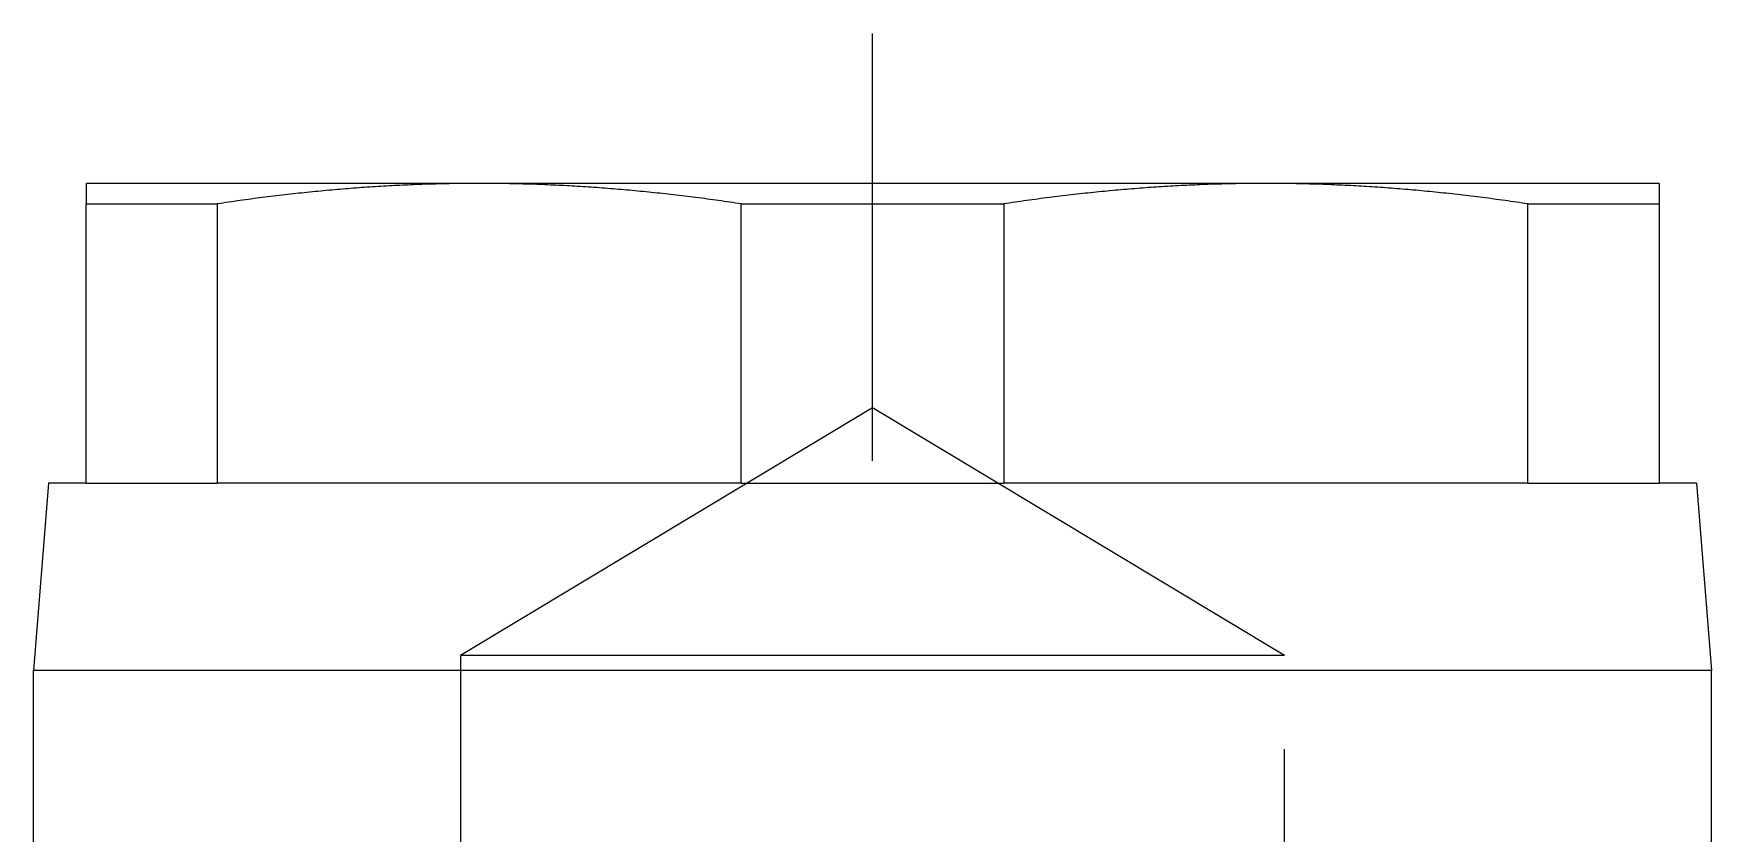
# Model space of a CAD drawing. Extents: x -46.7 to 49, y -47.1 to 16.5.
# Drawn here: x 26.63 to 49.03, y 5.83 to 16.5 of the extents above; entities that cross this region are included whole.
import ezdxf

# ---------------------------------------------------------------- set-up
doc = ezdxf.new("R2010")
doc.units = 0
doc.linetypes.add('CENTER', pattern=[50.8, 31.75, -6.35, 6.35, -6.35])
doc.linetypes.add('DASHED', pattern=[19.05, 12.7, -6.35])
doc.layers.get('0').update_dxf_attribs({"linetype": 'CONTINUOUS'})
doc.layers.add('CENTER', color=1, linetype='CENTER')

msp = doc.modelspace()

# ---------------------------------------------------------------- linework, layer by layer
at = {"color": 7, "linetype": 'CONTINUOUS'}
for p, q in [((32.582, 14.5), (27.332, 14.5)), ((27.332, 14.5), (27.332, 14.227)), ((43.082, 14.5), (32.582, 14.5)), ((48.332, 14.5), (43.082, 14.5)), ((48.332, 14.5), (48.332, 14.227)), ((27.332, 10.5), (27.332, 14.227)), ((27.332, 14.227), (29.084, 14.227)), ((29.084, 14.227), (29.084, 10.5)), ((36.079, 10.5), (36.079, 14.227)), ((36.079, 14.227), (39.584, 14.227)), ((39.584, 14.227), (39.584, 10.5)), ((46.579, 10.5), (46.579, 14.227)), ((46.579, 14.227), (48.332, 14.227)), ((48.332, 14.227), (48.332, 10.5)), ((26.832, 10.5), (26.632, 8)), ((27.332, 10.5), (26.832, 10.5)), ((27.332, 10.5), (29.084, 10.5)), ((29.742, 10.5), (29.084, 10.5)), ((35.421, 10.5), (29.742, 10.5)), ((36.079, 10.5), (35.421, 10.5)), ((36.079, 10.5), (39.584, 10.5)), ((40.242, 10.5), (39.584, 10.5)), ((45.921, 10.5), (40.242, 10.5)), ((46.579, 10.5), (45.921, 10.5)), ((46.579, 10.5), (48.332, 10.5)), ((48.832, 10.5), (48.332, 10.5)), ((48.832, 10.5), (49.032, 8)), ((49.032, 8), (26.632, 8)), ((26.632, -8), (26.632, 8)), ((49.032, -8), (49.032, 8))]:
    msp.add_line(p, q, dxfattribs=at)
at = {"color": 3, "linetype": 'DASHED'}
for p, q in [((37.832, 11.505), (32.332, 8.2)), ((43.332, 8.2), (37.832, 11.505)), ((43.332, 8.2), (32.332, 8.2)), ((32.332, 8.2), (32.332, -24.8)), ((43.332, -24.8), (43.332, 8.2))]:
    msp.add_line(p, q, dxfattribs=at)
at = {"color": 7}
for points in [[(32.582, 14.5, 0), (32.545, 14.5, 0), (32.508, 14.5, 0), (32.472, 14.5, 0), (32.435, 14.499, 0), (32.398, 14.499, 0), (32.362, 14.499, 0), (32.325, 14.498, 0), (32.288, 14.498, 0), (32.252, 14.498, 0), (32.215, 14.497, 0), (32.179, 14.496, 0), (32.142, 14.496, 0), (32.106, 14.495, 0), (32.069, 14.494, 0), (32.033, 14.493, 0), (31.997, 14.492, 0), (31.96, 14.491, 0), (31.924, 14.49, 0), (31.887, 14.489, 0), (31.851, 14.488, 0), (31.814, 14.486, 0), (31.778, 14.485, 0), (31.742, 14.484, 0), (31.705, 14.482, 0), (31.669, 14.481, 0), (31.633, 14.479, 0), (31.596, 14.478, 0), (31.56, 14.476, 0), (31.523, 14.474, 0), (31.487, 14.472, 0), (31.451, 14.471, 0), (31.414, 14.469, 0), (31.378, 14.467, 0), (31.341, 14.465, 0), (31.305, 14.463, 0), (31.269, 14.46, 0), (31.232, 14.458, 0), (31.196, 14.456, 0), (31.16, 14.454, 0), (31.123, 14.451, 0), (31.087, 14.449, 0), (31.05, 14.446, 0), (31.014, 14.444, 0), (30.977, 14.441, 0), (30.941, 14.438, 0), (30.904, 14.436, 0), (30.868, 14.433, 0), (30.831, 14.43, 0), (30.795, 14.427, 0), (30.758, 14.424, 0), (30.722, 14.421, 0), (30.685, 14.418, 0), (30.649, 14.415, 0), (30.612, 14.411, 0), (30.576, 14.408, 0), (30.539, 14.405, 0), (30.502, 14.401, 0), (30.465, 14.398, 0), (30.429, 14.394, 0), (30.392, 14.391, 0), (30.355, 14.387, 0), (30.318, 14.383, 0), (30.282, 14.38, 0), (30.245, 14.376, 0), (30.208, 14.372, 0), (30.171, 14.368, 0), (30.134, 14.364, 0), (30.097, 14.36, 0), (30.06, 14.356, 0), (30.023, 14.352, 0), (29.986, 14.347, 0), (29.949, 14.343, 0), (29.912, 14.339, 0), (29.875, 14.334, 0), (29.837, 14.33, 0), (29.8, 14.325, 0), (29.763, 14.321, 0), (29.725, 14.316, 0), (29.688, 14.311, 0), (29.651, 14.306, 0), (29.613, 14.302, 0), (29.576, 14.297, 0), (29.538, 14.292, 0), (29.501, 14.287, 0), (29.463, 14.281, 0), (29.425, 14.276, 0), (29.387, 14.271, 0), (29.35, 14.266, 0), (29.312, 14.261, 0), (29.274, 14.255, 0), (29.236, 14.25, 0), (29.198, 14.244, 0), (29.16, 14.238, 0), (29.122, 14.233, 0), (29.084, 14.227, 0)], [(36.08, 14.227, 0), (36.041, 14.233, 0), (36.003, 14.238, 0), (35.965, 14.244, 0), (35.927, 14.25, 0), (35.889, 14.255, 0), (35.851, 14.261, 0), (35.814, 14.266, 0), (35.776, 14.271, 0), (35.738, 14.276, 0), (35.7, 14.281, 0), (35.663, 14.287, 0), (35.625, 14.292, 0), (35.588, 14.297, 0), (35.55, 14.302, 0), (35.513, 14.306, 0), (35.475, 14.311, 0), (35.438, 14.316, 0), (35.401, 14.321, 0), (35.363, 14.325, 0), (35.326, 14.33, 0), (35.289, 14.334, 0), (35.252, 14.339, 0), (35.215, 14.343, 0), (35.177, 14.347, 0), (35.14, 14.352, 0), (35.103, 14.356, 0), (35.066, 14.36, 0), (35.029, 14.364, 0), (34.992, 14.368, 0), (34.956, 14.372, 0), (34.919, 14.376, 0), (34.882, 14.38, 0), (34.845, 14.383, 0), (34.808, 14.387, 0), (34.771, 14.391, 0), (34.735, 14.394, 0), (34.698, 14.398, 0), (34.661, 14.401, 0), (34.624, 14.405, 0), (34.588, 14.408, 0), (34.551, 14.411, 0), (34.515, 14.415, 0), (34.478, 14.418, 0), (34.441, 14.421, 0), (34.405, 14.424, 0), (34.368, 14.427, 0), (34.332, 14.43, 0), (34.295, 14.433, 0), (34.259, 14.436, 0), (34.222, 14.438, 0), (34.186, 14.441, 0), (34.15, 14.444, 0), (34.113, 14.446, 0), (34.077, 14.449, 0), (34.04, 14.451, 0), (34.004, 14.454, 0), (33.967, 14.456, 0), (33.931, 14.458, 0), (33.895, 14.46, 0), (33.858, 14.463, 0), (33.822, 14.465, 0), (33.785, 14.467, 0), (33.749, 14.469, 0), (33.713, 14.471, 0), (33.676, 14.472, 0), (33.64, 14.474, 0), (33.604, 14.476, 0), (33.567, 14.478, 0), (33.531, 14.479, 0), (33.495, 14.481, 0), (33.458, 14.482, 0), (33.422, 14.484, 0), (33.385, 14.485, 0), (33.349, 14.486, 0), (33.313, 14.488, 0), (33.276, 14.489, 0), (33.24, 14.49, 0), (33.203, 14.491, 0), (33.167, 14.492, 0), (33.13, 14.493, 0), (33.094, 14.494, 0), (33.057, 14.495, 0), (33.021, 14.496, 0), (32.984, 14.496, 0), (32.948, 14.497, 0), (32.911, 14.498, 0), (32.875, 14.498, 0), (32.838, 14.498, 0), (32.802, 14.499, 0), (32.765, 14.499, 0), (32.728, 14.499, 0), (32.692, 14.5, 0), (32.655, 14.5, 0), (32.618, 14.5, 0), (32.582, 14.5, 0)], [(43.082, 14.5, 0), (43.045, 14.5, 0), (43.008, 14.5, 0), (42.972, 14.5, 0), (42.935, 14.499, 0), (42.898, 14.499, 0), (42.862, 14.499, 0), (42.825, 14.498, 0), (42.788, 14.498, 0), (42.752, 14.498, 0), (42.715, 14.497, 0), (42.679, 14.496, 0), (42.642, 14.496, 0), (42.606, 14.495, 0), (42.569, 14.494, 0), (42.533, 14.493, 0), (42.496, 14.492, 0), (42.46, 14.491, 0), (42.424, 14.49, 0), (42.387, 14.489, 0), (42.351, 14.488, 0), (42.314, 14.486, 0), (42.278, 14.485, 0), (42.242, 14.484, 0), (42.205, 14.482, 0), (42.169, 14.481, 0), (42.133, 14.479, 0), (42.096, 14.478, 0), (42.06, 14.476, 0), (42.023, 14.474, 0), (41.987, 14.472, 0), (41.951, 14.471, 0), (41.914, 14.469, 0), (41.878, 14.467, 0), (41.842, 14.465, 0), (41.805, 14.463, 0), (41.769, 14.46, 0), (41.732, 14.458, 0), (41.696, 14.456, 0), (41.66, 14.454, 0), (41.623, 14.451, 0), (41.587, 14.449, 0), (41.55, 14.446, 0), (41.514, 14.444, 0), (41.477, 14.441, 0), (41.441, 14.438, 0), (41.404, 14.436, 0), (41.368, 14.433, 0), (41.331, 14.43, 0), (41.295, 14.427, 0), (41.258, 14.424, 0), (41.222, 14.421, 0), (41.185, 14.418, 0), (41.149, 14.415, 0), (41.112, 14.411, 0), (41.075, 14.408, 0), (41.039, 14.405, 0), (41.002, 14.401, 0), (40.965, 14.398, 0), (40.929, 14.394, 0), (40.892, 14.391, 0), (40.855, 14.387, 0), (40.818, 14.383, 0), (40.782, 14.38, 0), (40.745, 14.376, 0), (40.708, 14.372, 0), (40.671, 14.368, 0), (40.634, 14.364, 0), (40.597, 14.36, 0), (40.56, 14.356, 0), (40.523, 14.352, 0), (40.486, 14.347, 0), (40.449, 14.343, 0), (40.412, 14.339, 0), (40.374, 14.334, 0), (40.337, 14.33, 0), (40.3, 14.325, 0), (40.263, 14.321, 0), (40.225, 14.316, 0), (40.188, 14.311, 0), (40.151, 14.306, 0), (40.113, 14.302, 0), (40.076, 14.297, 0), (40.038, 14.292, 0), (40.001, 14.287, 0), (39.963, 14.281, 0), (39.925, 14.276, 0), (39.888, 14.271, 0), (39.85, 14.266, 0), (39.812, 14.261, 0), (39.774, 14.255, 0), (39.736, 14.25, 0), (39.698, 14.244, 0), (39.66, 14.238, 0), (39.622, 14.233, 0), (39.584, 14.227, 0)], [(46.58, 14.227, 0), (46.541, 14.233, 0), (46.503, 14.238, 0), (46.465, 14.244, 0), (46.427, 14.25, 0), (46.389, 14.255, 0), (46.351, 14.261, 0), (46.314, 14.266, 0), (46.276, 14.271, 0), (46.238, 14.276, 0), (46.2, 14.281, 0), (46.163, 14.287, 0), (46.125, 14.292, 0), (46.088, 14.297, 0), (46.05, 14.302, 0), (46.013, 14.306, 0), (45.975, 14.311, 0), (45.938, 14.316, 0), (45.901, 14.321, 0), (45.863, 14.325, 0), (45.826, 14.33, 0), (45.789, 14.334, 0), (45.752, 14.339, 0), (45.715, 14.343, 0), (45.677, 14.347, 0), (45.64, 14.352, 0), (45.603, 14.356, 0), (45.566, 14.36, 0), (45.529, 14.364, 0), (45.492, 14.368, 0), (45.456, 14.372, 0), (45.419, 14.376, 0), (45.382, 14.38, 0), (45.345, 14.383, 0), (45.308, 14.387, 0), (45.271, 14.391, 0), (45.235, 14.394, 0), (45.198, 14.398, 0), (45.161, 14.401, 0), (45.124, 14.405, 0), (45.088, 14.408, 0), (45.051, 14.411, 0), (45.015, 14.415, 0), (44.978, 14.418, 0), (44.941, 14.421, 0), (44.905, 14.424, 0), (44.868, 14.427, 0), (44.832, 14.43, 0), (44.795, 14.433, 0), (44.759, 14.436, 0), (44.722, 14.438, 0), (44.686, 14.441, 0), (44.65, 14.444, 0), (44.613, 14.446, 0), (44.577, 14.449, 0), (44.54, 14.451, 0), (44.504, 14.454, 0), (44.467, 14.456, 0), (44.431, 14.458, 0), (44.395, 14.46, 0), (44.358, 14.463, 0), (44.322, 14.465, 0), (44.285, 14.467, 0), (44.249, 14.469, 0), (44.213, 14.471, 0), (44.176, 14.472, 0), (44.14, 14.474, 0), (44.104, 14.476, 0), (44.067, 14.478, 0), (44.031, 14.479, 0), (43.995, 14.481, 0), (43.958, 14.482, 0), (43.922, 14.484, 0), (43.885, 14.485, 0), (43.849, 14.486, 0), (43.813, 14.488, 0), (43.776, 14.489, 0), (43.74, 14.49, 0), (43.703, 14.491, 0), (43.667, 14.492, 0), (43.63, 14.493, 0), (43.594, 14.494, 0), (43.557, 14.495, 0), (43.521, 14.496, 0), (43.484, 14.496, 0), (43.448, 14.497, 0), (43.411, 14.498, 0), (43.375, 14.498, 0), (43.338, 14.498, 0), (43.302, 14.499, 0), (43.265, 14.499, 0), (43.228, 14.499, 0), (43.192, 14.5, 0), (43.155, 14.5, 0), (43.118, 14.5, 0), (43.082, 14.5, 0)]]:
    msp.add_polyline3d(points, dxfattribs=at)
at = {"layer": 'CENTER', "color": 1, "linetype": 'CENTER'}
msp.add_line((37.832, -27.3), (37.832, 16.5), dxfattribs=at)

doc.saveas('drawing.dxf')
